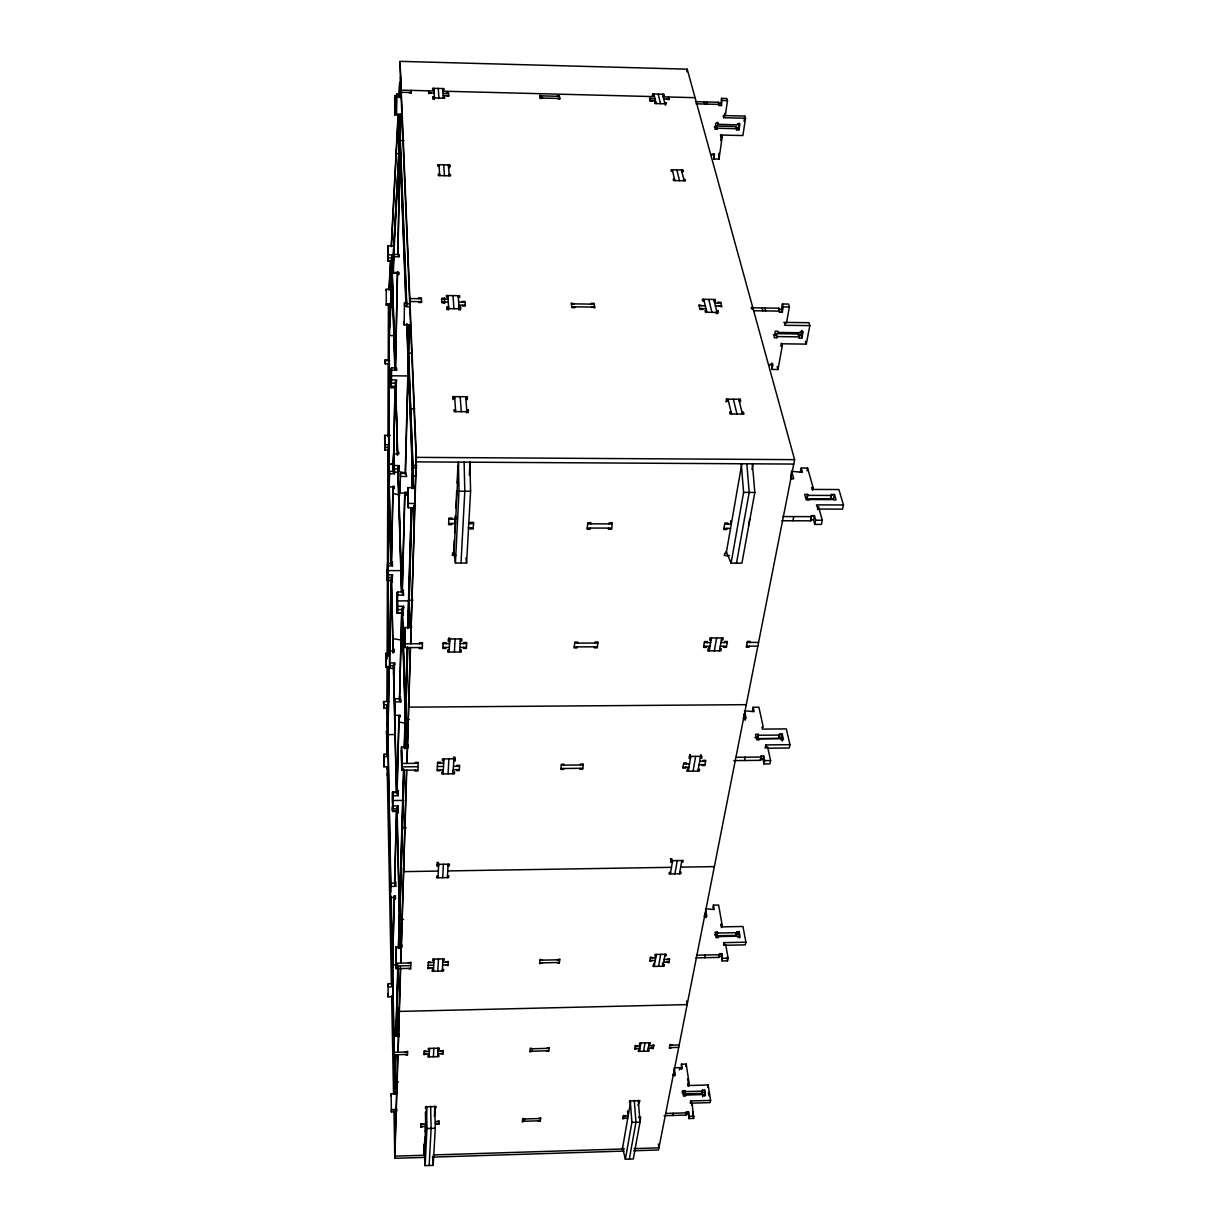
<?xml version="1.0" encoding="UTF-8"?>
<svg xmlns="http://www.w3.org/2000/svg" width="1227" height="1227" viewBox="0 0 1227 1227"><rect width="100%" height="100%" fill="white"/><g stroke="black" fill="none" stroke-linecap="round" stroke-linejoin="round"><path stroke-width="1.5" d="M383.545 701.568L383.806 708.117L388.054 708.086L387.165 708.516L388.069 704.835L383.821 704.865L383.545 701.568L388.867 701.522M383.806 708.117L383.821 704.865M389.404 359.91L385.063 359.956L385.063 363.376L389.787 364.296M385.339 364.143L385.063 359.956M386.842 706.599L386.827 725.709L386.766 724.942M387.057 666.552L386.858 701.537M387.088 659.037L387.901 452.134M387.962 436.797L388.177 363.79M388.253 360.14L388.407 304.48M385.355 360.692L389.757 360.753L388.836 360.83L389.02 364.772M387.824 667.212L387.717 738.961M387.931 654.282L388.606 482.058M389.204 330.385L388.652 459.205M387.977 666.399L387.809 724.636L387.747 723.853M388.023 654.911L388.345 572.564M388.376 562.994L388.744 488.699M394.465 464.373L388.852 464.343L389.281 335.538L395.109 335.738M388.1 708.5L388.069 704.835M390.324 435.416L384.68 435.37L384.787 450.033L389.143 450.048M393.56 245.998L387.839 245.891L387.977 261.044L392.686 261.121M384.787 450.033L384.879 444.695L389.235 444.726L388.223 451.229L390.938 564.19M387.977 261.044L387.839 245.891M388.085 254.787L392.793 254.879L392.839 255.998L391.812 255.983L391.689 262.225L394.849 368.806M388.345 754.206L384.051 754.252L383.898 766.783L388.177 766.737L387.226 768.01M388.974 653.377L385.968 653.393L385.815 666.951L390.293 666.936M387.686 563.454L387.747 565.908L392.456 565.908L392.395 563.454L387.686 563.454L387.41 578.224L387.456 580.678L392.134 580.678M389.204 484.466L389.45 471.352L394.342 471.367L394.388 469.726L393.315 469.711L395.033 387.195L396.137 387.211M391.428 367.824L391.49 370.201L396.612 370.247L396.551 367.885L391.428 367.824L391.091 385.385L391.152 387.763L396.244 387.809M393.591 254.388L393.652 256.688L399.036 256.765L398.959 254.48L393.591 254.388L393.284 270.139L393.361 272.44L398.698 272.532L398.652 274.48L397.502 274.465L397.425 272.164L398.576 272.179L398.652 274.48M411.26 92.531L401.29 92.286L401.183 97.454L398.698 97.393L398.637 94.096L396.643 94.05L396.382 114.08L402.073 114.218L402.027 116.442L400.784 116.412L400.708 114.218L397.824 252.471L399.036 256.765M383.898 766.783L384.051 754.252M385.815 666.951L385.968 653.393M387.456 580.678L387.747 565.908M389.45 471.352L389.25 486.889L394.128 486.92L394.097 488.545L393.039 488.545L392.977 486.122L391.398 561.935L392.456 565.908M391.152 387.763L391.49 370.201M393.361 272.44L393.652 256.688M396.382 114.08L396.643 94.05M398.637 94.096L398.606 95.231L401.091 95.292L409.711 302.916M398.698 97.393L398.714 96.273L396.72 96.227M386.505 733.317L386.551 731.077L386.934 755.449M386.827 725.172L386.873 722.902L387.057 736.952M633.638 1150.773L658.485 1149.99L794.605 459.65L687.227 69.172L400.017 61.35L401.122 94.172M386.858 746.998L387.011 734.528M400.416 77.025L400.14 96.856L399.726 86.565L399.849 95.66M387.594 732.473L387.579 730.295M388.422 755.433L387.487 755.433L387.425 752.964L389.204 667.733M397.425 272.164L395.462 366.075L396.612 370.247M401.091 95.292L401.198 90.123L433.99 90.967M387.195 769.007L387.241 766.752M387.487 755.433L389.296 668.316L394.511 668.439M389.619 652.549L391.03 579.727L389.572 668.454L389.695 662.979L394.634 662.963L394.68 664.482L393.591 664.482L393.468 669.957L396.398 791.921M391.459 564.389L393.039 488.545M397.287 472.165L393.376 472.134L395.033 387.195M395.539 368.437L397.502 274.465M397.901 254.771L400.784 116.412M387.333 775.479L387.379 773.24M393.069 653.04L391.352 581.644L392.456 574.834L387.747 574.834M407.395 375.953L391.382 375.784L391.49 379.879L396.628 379.941L396.658 381.26L395.554 381.244L397.671 452.41L398.836 452.41L398.882 453.867L393.514 453.837L393.683 472.15L393.376 460.386M395.554 381.244L397.425 455.432M392.456 574.834L392.395 577.564L387.701 577.564L387.502 563.945M389.511 473.76L394.419 473.791L394.45 472.134M392.916 641.353L392.977 638.623L401.766 640.141M397.211 448.392L397.287 445.125M393.821 465.57L399.25 465.6L399.296 467.088L398.115 467.073L397.962 473.653L401.459 591.675M393.576 674.513L393.652 671.783M394.235 652.181L394.296 649.451L393.238 649.451L393.177 652.181L391.459 576.215M398.177 474.818L398.238 471.536L405.493 472.947M394.634 662.963L394.573 665.709L389.634 665.724L389.419 650.954L394.342 650.939L394.296 649.451M399.25 465.6L399.22 470.37L398.039 470.37L401.658 592.166M396.628 790.219L397.778 790.203L397.824 791.936L392.533 791.998L392.517 802.887M392.778 996.707L388.008 996.815L388.192 983.763L391.382 983.686M388.192 983.763L388.238 986.876L393.054 986.769L393.085 985.511L392.042 985.542L394.312 898.839L395.401 898.824L395.447 897.443L390.385 897.52L390.6 883.271L395.677 883.179L395.707 881.784L394.603 881.799L395.738 886.323L390.661 886.415M403.806 800.403L392.717 800.541L392.778 808.731L398.1 808.67L398.146 810.418L392.471 810.74L392.763 792.627L398.085 792.565L398.131 791.032L396.965 791.047L398.162 795.709L392.839 795.786L392.763 792.627M395.017 698.761L395.094 701.905L400.677 701.859L400.6 698.73L395.017 698.761L394.772 715.341L400.324 715.295L400.278 716.967L399.066 716.982L397.042 794.191M400.677 701.859L400.723 700.172L399.511 700.188L401.735 615.126L403.008 615.126L403.054 613.285L397.211 613.301L397.563 591.981L403.438 591.981L403.545 595.095L397.655 595.095L397.563 591.981M403.545 595.095L402.211 590.11L404.772 492.012L404.879 495.094L406.214 495.094L406.275 493.039L400.109 493.009L400.416 473.377L405.063 473.392M400.416 473.377L400.508 476.444L406.72 476.475L405.309 471.306L409.143 324.434L409.266 327.41L410.708 327.425L410.769 325.048L404.143 324.956L404.496 302.839L409.68 304.127L416.244 461.873L793.746 464.067M398.177 805.909L398.023 811.4L392.701 811.476L392.839 805.986L398.177 805.909L398.223 807.673L397.057 807.688L396.919 813.179L400.155 948.364M403.361 612.963L397.502 612.979L397.517 600.893L408.729 600.877M421.567 301.689L409.941 301.52L409.803 307.072L404.603 305.799L404.496 302.839M394.603 881.799L396.444 810.97M396.965 791.047L398.944 715.494M399.511 700.188L401.643 612.012M409.68 304.127L409.818 298.56L421.428 298.728M391.689 998.947L391.75 996.723M394.665 884.943L396.582 812.197L397.732 812.182L397.763 810.679M402.303 593.224L404.879 495.094M405.416 474.374L409.266 327.41M406.091 747.933L402.149 614.712L402.318 608.025L403.606 608.025L403.545 606.276L397.655 606.291M403.545 606.276L403.453 609.62L397.579 609.635L397.441 604.236M398.146 810.418L398.069 813.164L398.023 811.4M391.091 1096.156L391.152 1093.886L396.306 1093.748L396.275 1091.8L395.155 1091.831L395.079 1094.085L394.956 1082.122L398.53 1082.015M416.367 476.03L412.824 476.015L413.192 485.708L414.726 485.723L414.803 487.671L407.732 487.64L408.177 507.687L413.514 507.717M393.56 1029.024L393.591 1027.505M410.677 411.551L410.754 408.744L414.573 408.775M396.643 1109.469L396.566 1111.739L391.382 1111.892L391.444 1109.622L396.643 1109.469L395.477 1113.748M393.392 1038.671L393.468 1036.201L398.898 1036.063L398.852 1034.07L397.671 1034.1L397.594 1036.57L396.812 1000.987M401.612 944.79L401.52 947.52L400.293 947.551L400.37 944.821L401.612 944.79L401.658 946.815L395.938 946.922L396.152 968.67L410.631 968.364M403.514 611.368L402.226 611.368L406.306 748.363L406.413 744.988L407.793 744.973L407.855 747.013L401.505 747.074L401.75 770.234L417.855 770.065M408.806 589.666L410.033 625.448L411.49 625.433L411.551 627.457L404.818 627.472L405.217 647.611L422.318 647.534M408.177 507.687L407.732 487.64M407.487 1054.453L393.714 1054.806L393.79 1052.337L407.579 1051.984M396.152 968.67L396.306 963.226L410.83 962.919M401.75 770.234L401.505 747.074M405.217 647.611L404.818 627.472M394.68 1074.192L395.232 1055.174M395.784 1036.14L397.793 967.658M398.346 948.64L399.342 914.391M399.496 908.916L403.576 769.283M404.189 748.225L405.14 715.678M405.339 708.945L407.119 647.687M407.686 628.546L411.198 507.978M411.812 486.92L412.425 465.861M395.416 1054.821L394.757 1077.643L392.579 964.897L397.778 964.79M395.968 1035.803L397.977 967.351M398.53 948.333L399.419 917.903M399.588 912.428L403.79 768.992M404.404 747.918L405.247 719.206M405.447 712.458L407.349 647.365M407.901 628.224L411.428 507.595M411.996 488.438L412.563 469.297L408.376 361.305M394.711 1086.662L395.661 1054.514M396.214 1035.603L396.996 1009.146M397.073 1006.661L398.254 966.539M398.806 947.443L399.542 922.597M399.695 917.136L404.036 769.881M404.649 748.807L405.385 723.915M405.585 717.182L407.64 647.089M408.192 628.147L408.974 601.629M409.097 597.84L411.735 507.763M412.303 488.607L412.978 465.416L416.628 465.447M395.769 1054.959L394.757 1088.978L392.441 970.128M396.321 1036.048L397.042 1011.477M397.119 1009.008L398.361 966.983M398.913 947.888L399.603 924.959M404.158 770.326L399.757 919.498L403.56 919.422M404.833 747.35L405.447 726.292M407.778 647.549L405.646 719.543L409.419 719.513M408.392 626.706L409.051 603.975M411.904 507.595L409.174 600.187L412.962 600.172M412.517 486.812L413.07 467.916L408.591 353.207L412.18 353.253M415.508 505.447L413.959 505.447L414.22 519.757M396.198 1094.055L396.275 1091.8M394.803 1152.567L397.793 1054.745M400.493 966.753L398.069 1052.229L400.646 968.578M406.52 770.295L400.815 963.134L406.75 770.188M410.293 647.611L406.965 763.439L410.524 647.58M416.106 458.269L410.646 643.776L416.382 457.364L400.017 61.35M425.37 1157.352L394.803 1158.319L397.993 1054.699M398.775 1036.539L398.852 1034.07M407.686 748.347L407.793 744.973M433.039 99.418L433.131 96.718L434.373 96.749L434.281 99.448M405.109 1054.514L407.456 1055.128L407.594 1051.309L405.201 1052.045M408.131 968.425L410.6 969.115L410.846 962.167L408.315 962.98M415.079 770.096L415.048 771.031L417.824 771.001L418.131 762.381L415.355 762.412L415.309 763.347M419.373 647.549L419.343 648.592L422.287 648.577L422.502 642.672L419.542 642.687L419.511 643.746M449.619 167.746L449.726 164.985L437.656 164.725L437.748 166.059L439.067 166.09M444.772 302.011L444.834 302.839L441.935 302.793L441.643 298.207L444.527 298.253L444.404 303.406L444.358 302.594M447.011 309.879L447.134 306.98L448.576 306.995L448.453 309.894M452.962 399.573L453.1 396.612L467.272 396.735L467.41 398.606L465.861 398.591M458.898 310.048L459.036 307.149L460.493 307.164L460.616 308.821L447.242 308.621L447.134 306.98M460.355 310.063L460.493 307.164M422.993 1126.493L420.692 1127.184L420.846 1123.687L423.1 1124.254M426.444 1053.947L424.051 1054.699L424.22 1050.864L426.567 1051.493M430.554 967.934L428.024 968.747L428.346 961.799L430.815 962.505M440.018 769.82L439.972 770.755L437.195 770.786L437.594 762.182L440.37 762.151L440.34 763.087M445.846 647.427L445.8 648.485L442.87 648.5L443.146 642.595L446.091 642.58L446.03 643.638M451.766 523.5L451.72 524.681L448.607 524.681L448.913 518.055L452.027 518.055L451.965 519.251M386.198 290.646L386.275 289.25L390.769 289.311L390.692 290.707L390.769 287.501L389.787 287.486L389.711 288.882L390.692 288.897L390.769 287.501M394.726 114.893L394.726 95.614L394.726 114.893L400.339 115.093M390.861 305.646L389.879 305.63L389.803 307.011L390.784 307.026L390.769 305.201L386.275 305.14L386.336 303.759L390.846 303.836M438.407 862.336L438.576 866.032L437.257 866.063L437.333 864.375L449.45 864.176L449.358 865.863L448.039 865.894M424.879 1137.23L424.159 1151.647L425.109 1165.65L433.208 1165.389L435.263 1128.273L434.757 1106.11M425.14 1131.831L425.585 1122.812M425.692 1120.573L426.137 1111.647M453.515 555.524L453.76 548.423L454.036 553.101L452.502 553.101L452.395 555.386L455.923 555.386M454.266 540.202L453.821 549.435L455.416 563.024L466.597 563.024L470.585 491.245L469.864 462.211M454.634 532.809L455.278 519.88M455.861 508.009L456.705 490.877M457.073 483.254L457.916 466.137M429.143 1056.876L429.557 1048.41M433.975 959.1L433.376 971.186L433.254 968.057M437.993 877.765L438.652 864.345M443.867 758.915L443.131 773.884L442.978 770.725M449.143 652.043L449.803 638.976M454.036 553.101L458.53 462.119M425.109 1165.65L426.981 1128.518L426.521 1106.34M455.416 563.024L459.036 491.199L458.377 462.15M388.959 290.124L390.523 260.17M391.29 245.185L398.069 114.556M399.036 95.721L399.741 82.24L399.235 96.227M389.174 289.587L390.631 261.596M391.413 246.673L398.284 114.648M466.551 412.809L466.705 409.833L468.254 409.849L468.407 411.735L454.097 411.612L453.975 409.726L455.524 409.741M467.119 399.695L467.272 396.735M433.392 1056.769L433.837 1048.303M437.84 971.094L438.468 958.993M442.702 877.688L443.392 864.283M448.1 773.823L448.867 758.869M454.419 652.012L455.11 638.945M468.1 412.809L468.254 409.849M429.159 1165.527L431.122 1128.395L430.646 1106.233M461.015 563.024L464.803 491.214L464.113 462.18M434.389 1116.493L434.849 1107.874L435.999 1107.843L436.076 1106.555L425.524 1106.861L425.462 1108.15L426.613 1108.104L424.281 1155.221L423.928 1144.27M437.64 1056.646L438.1 1048.18M442.318 970.986L442.978 958.901M447.395 877.612L448.131 864.207M453.867 758.823L453.054 773.777L452.886 770.617M459.696 651.982L460.401 638.93M469.327 475.202L470.033 462.196M398.361 273.238L392.824 273.161L399.68 145.231L399.711 149.173M453.576 756.998L453.775 760.694L455.156 760.679L455.263 758.807L442.472 758.93L442.38 760.817L443.775 760.801M436.705 1123.84L438.929 1124.407L439.128 1120.895L436.827 1121.585M440.646 1053.579L442.962 1054.208L443.192 1050.389L440.784 1051.125M445.631 964.913L448.07 965.603L448.315 961.37L445.784 962.183M456.597 769.651L456.536 770.571L459.297 770.541L459.604 765.326L456.843 765.357L456.781 766.292M463.469 647.365L463.407 648.408L466.337 648.393L466.674 642.503L463.745 642.519L463.683 643.562M470.186 527.794L470.11 528.96L473.208 528.975L473.591 522.38L470.493 522.365L470.416 523.546M524.65 1121.217L522.334 1121.907L522.717 1118.41L524.895 1118.978M532.395 1051.202L529.987 1051.938L530.401 1048.134L532.671 1048.748M542.165 962.858L539.619 963.655L540.079 959.437L542.472 960.143M563.684 768.501L563.576 769.421L560.846 769.452L561.414 764.252L564.144 764.222L564.052 765.157M577.135 646.89L577.012 647.933L574.129 647.933L574.757 642.074L577.672 642.074L577.549 643.117M590.279 528.055L590.156 529.22L587.089 529.22L587.81 522.671L590.877 522.671L590.739 523.852M652.335 96.642L652.641 93.988L663.746 94.28L664.037 95.461L662.841 95.43M538.101 1120.818L540.263 1121.371L540.693 1117.889L538.377 1118.579M546.429 1050.833L548.684 1051.447L549.144 1047.643L546.721 1048.379M556.935 962.535L559.297 963.241L559.803 959.023L557.257 959.836M580.034 768.317L579.926 769.237L582.656 769.206L583.285 764.022L580.555 764.053L580.432 764.973M594.497 646.813L594.374 647.856L597.258 647.841L597.963 641.982L595.064 641.997L594.942 643.04M608.623 528.101L608.485 529.266L611.537 529.266L612.319 522.733L609.252 522.717L609.113 523.898M663.424 96.918L663.746 94.28M665.525 105.292L665.847 102.623L664.62 102.593M686.89 71.795L687.227 69.172M682.396 172.777L682.749 170.047L670.985 169.801L671.307 171.136L672.58 171.151M724.666 113.405L725.31 115.568L727.473 100.629L726.829 98.497L721.537 98.359L721.445 105.568L719.037 105.507L718.577 102.255L695.402 101.672M711.997 155.169L712.151 154.096L714.513 154.157L713.823 159.019L718.991 159.142L722.166 137.209L721.537 135.031L720.755 140.522M719.037 105.507L718.577 102.255M718.056 124.341L718.209 123.252L715.816 123.191L714.958 129.264L717.335 129.31L716.875 126.074L736.123 126.534L736.614 129.786L738.991 129.832L739.896 123.774L737.519 123.728L737.35 124.801L718.056 124.341L717.427 122.179M713.669 153.59L713.823 159.019M721.445 105.568L721.537 98.359M717.335 129.31L716.875 126.074M721.292 135.031L720.985 137.179L722.166 137.209M720.356 135.016L742.887 135.553L745.525 118.252L723.792 117.715L724.114 115.537M718.915 153.298L718.991 159.142M736.614 129.786L736.123 126.534M738.991 129.832L739.022 123.129M744.068 121.274L744.85 116.09L723.163 115.553L723.792 117.715M716.2 313.637L716.629 310.784L718.04 310.799L718.455 312.44L705.448 312.256L705.05 310.615L706.461 310.646M717.611 313.652L718.04 310.799M726.001 402.073L726.476 399.158L740.234 399.281L740.694 401.122L739.191 401.106M751.998 309.281L752.473 306.443M739.743 402.195L740.234 399.281M625.095 1118.226L622.779 1118.917L623.377 1115.435L625.494 1115.987M637.15 1048.472L634.712 1049.208L635.356 1045.419L637.565 1046.033M652.335 960.511L649.773 961.308L650.494 957.106L652.795 957.812M685.709 767.182L685.556 768.102L682.856 768.133L683.746 762.964L686.445 762.933L686.276 763.854M706.568 646.338L706.399 647.381L703.531 647.396L704.528 641.568L707.396 641.552L707.212 642.595M726.936 528.362L726.737 529.527L723.731 529.512L724.835 523.024L727.856 523.024L727.657 524.19M671.767 858.655L672.35 862.32L671.077 862.336L671.368 860.664L683.163 860.48L682.872 862.152L681.583 862.167M622.396 1148.993L630.54 1102.214L629.42 1102.245L629.635 1100.972L639.957 1100.68L637.979 1105.527M639.405 1051.37L640.862 1042.965M656.292 954.437L654.206 966.416L653.761 963.333M670.325 873.915L672.641 860.648M690.816 756.399L688.24 771.185L687.687 768.071M711.445 637.994L709.206 650.877L708.592 647.779M741.814 463.76L726.2 553.331L724.712 553.331L724.329 555.601L729.452 555.601M643.562 1051.263L645.049 1042.858M658.577 966.324L660.693 954.345M674.927 873.839L677.258 860.572M693.071 771.139L695.678 756.353M714.329 650.862L716.614 637.979M638.301 1100.236L640.003 1122.122L633.285 1158.978L625.371 1159.239L631.905 1122.368L630.233 1100.481M752.412 464.051L754.82 492.441L741.921 563.116L731.077 563.116L743.608 492.395L741.277 463.99M771.783 363.039L771.982 369.434L777.964 369.496L782.243 346.121L780.863 346.106L781.277 343.805L806.277 344.112L809.835 325.63L784.651 325.293L785.081 322.946L786.461 322.977L789.39 306.965L788.516 304.066L782.397 303.989L783.24 306.888L782.274 312.318L779.482 312.287L778.838 308.192L750.955 307.793M769.989 365.355L770.188 364.22L772.918 364.25L771.982 369.434M779.482 312.287L778.838 308.192M647.718 1051.156L649.221 1042.751M665.08 954.253L662.933 966.232L662.473 963.149M679.497 873.762L681.875 860.495M697.902 771.077L700.556 756.307M719.451 650.831L721.767 637.948M751.967 469.45L752.964 463.821M776.86 337.747L776.231 333.667L798.516 333.959L799.176 338.038L801.921 338.069L803.148 331.597L800.403 331.551L800.173 332.716L777.811 332.425L778.025 331.259L775.265 331.229L774.099 337.716L776.86 337.747L776.231 333.667M782.274 312.318L781.415 309.419L782.397 303.989M629.328 1159.116L635.954 1122.245L634.267 1100.358M700.218 758.163L701.568 758.148L701.905 756.292L689.451 756.415M736.507 563.116L749.206 492.41L746.844 464.021M651.016 1048.103L653.209 1048.732L653.899 1044.929L651.46 1045.68M666.568 962.152L668.853 962.842L669.62 958.655L667.059 959.453M702.289 764.605L702.12 765.525L704.819 765.51L705.755 760.326L703.056 760.357L702.887 761.277M723.7 646.276L723.501 647.304L726.353 647.289L727.412 641.476L724.559 641.491L724.375 642.534M640.111 1120.619L640.739 1117.153L638.531 1117.214M748.562 525.401L749.758 518.883M799.176 338.038L798.516 333.959M801.921 338.069L801.047 335.14L801.967 330.293M671.798 1047.567L669.359 1048.303L670.095 1044.514L672.273 1045.128M749.314 646.169L749.114 647.196L746.277 647.212L747.381 641.399L750.234 641.384L750.034 642.427M812.504 490.279L813.087 487.518L807.611 468.07L801.216 468.024L802.412 472.334L791.66 471.337L790.848 475.478L791.66 478.499M679.375 1069.898L679.819 1067.643L674.206 1067.797L675.31 1075.373L673.148 1075.419L673.01 1074.484M689.175 1083.594L688.086 1083.625L687.626 1085.864L688.715 1085.834L689.175 1083.594L686.215 1064.07L681.476 1064.192L681.46 1069.331M712.887 907.842L713.424 905.143L718.608 905.051L722.151 924.928L721.599 927.612L720.955 924.008M752.504 710.571L753.163 707.258L758.899 707.212L763.271 727.151L761.952 727.151L762.381 729.114L786.323 728.899L789.973 744.682L789.237 747.995L766.998 748.225M800.387 472.165L801.216 468.024M672.856 1115.466L673.316 1113.242M704.712 957.704L705.249 955.02M744.513 760.51L745.188 757.197M792.918 520.769L793.762 516.598M685.755 1066.324L686.215 1064.07M807.044 470.815L807.611 468.07M682.135 1092.95L682.595 1090.711L684.773 1090.65L684.451 1093.855L702.074 1093.349L702.411 1090.143L704.589 1090.082L705.448 1095.481L703.255 1095.542L703.117 1094.576L685.433 1095.082L685.571 1096.048L683.393 1096.11L682.595 1090.711M684.773 1090.65L684.451 1093.855M716.89 934.759L717.458 932.075L715.065 932.121L716.031 937.627L718.424 937.581L718.24 936.6L737.596 936.201L737.78 937.198L740.172 937.137L739.145 931.646L736.767 931.692L736.353 935.357L717.074 935.741L716.89 934.759L714.513 934.805M757.534 737.58L758.209 734.267L755.571 734.298L756.752 739.835L759.406 739.804L759.191 738.807L780.633 738.608L780.847 739.605L783.501 739.574L782.228 734.053L779.59 734.083L779.099 738.378L757.749 738.577L757.534 737.58L754.896 737.611M807.642 494.389L807.059 499.512L830.909 499.604L831.523 494.481L834.467 494.496L836.062 499.91L833.102 499.895L832.826 498.929L808.884 498.837L809.145 499.803L806.185 499.788L804.697 494.374L807.642 494.389L807.059 499.512M717.074 935.741L717.458 932.075M757.749 738.577L758.209 734.267M664.037 1115.726L686.062 1115.082L686.384 1111.861L688.592 1111.8L688.792 1118.549L693.638 1118.41L692.089 1102.874L691 1102.904L690.709 1100.956L710.602 1100.389L708.148 1084.975L688.378 1085.527L688.086 1083.625M695.924 957.888L719.175 957.397L719.559 953.701L721.967 953.655L722.212 960.956L727.519 960.848L728.102 958.164L725.678 944.575L724.467 944.606L724.114 942.627L745.909 942.183L742.948 926.477L721.323 926.891M733.807 760.617L760.556 760.341L761.031 756.016L763.7 755.985L764.712 760.633L764.007 763.961L769.896 763.884L770.602 760.571L767.596 746.906L766.277 746.921L765.832 744.927L789.973 744.682M781.86 520.739L810.848 520.831L811.446 515.662L814.437 515.677L815.71 520.233L814.82 524.404L821.4 524.42L822.305 520.248L818.516 506.843L817.044 506.843L816.492 504.88L843.455 504.972L842.535 509.128L817.412 509.052M686.062 1115.082L686.384 1111.861M719.175 957.397L719.559 953.701M760.556 760.341L761.031 756.016M810.848 520.831L811.446 515.662M690.709 1100.956L690.234 1103.196L710.111 1102.613L710.602 1100.389M724.114 942.627L723.547 945.311L745.31 944.867L745.909 942.183M765.142 748.24L765.832 744.927M688.792 1118.549L688.592 1111.8M722.212 960.956L721.967 953.655M764.007 763.961L763.01 759.298L763.7 755.985M814.82 524.404L813.562 519.834L814.437 515.677M691.629 1105.113L692.089 1102.874M817.934 509.619L818.516 506.843M702.074 1093.349L702.411 1090.143M830.909 499.604L831.523 494.481M736.353 935.357L736.767 931.692M779.099 738.378L779.59 734.083M702.626 1096.815L703.117 1094.576M704.666 1095.91L704.589 1090.082M739.237 937.995L739.145 931.646M782.351 741.047L781.507 737.366L782.228 734.053M834.467 494.496L833.562 498.653L830.633 498.637M707.657 1087.214L708.148 1084.975M394.864 1156.156L425.478 1155.19M433.131 1154.944L624.466 1148.932M634.037 1148.625L658.899 1147.843L658.393 1144.055M433.008 1157.107L624.083 1151.079M666.246 1113.441L686.537 1112.843M435.769 1121.616L439.097 1121.524M522.656 1119.039L540.616 1118.503M623.27 1116.049L628.147 1115.91L627.534 1110.895M685.924 1114.101L688.117 1114.039M420.83 1124.315L425.815 1124.162M435.646 1123.871L438.959 1123.779M522.395 1121.294L540.34 1120.757M622.887 1118.303L627.764 1118.15M689.267 1116.325L694.114 1116.171M420.723 1126.57L425.708 1126.417L425.416 1112.322M426.981 1128.518L435.263 1128.273M631.905 1122.368L640.003 1122.122M684.911 1091.616L702.565 1091.11M701.936 1092.383L704.099 1092.321M429.205 1055.511L428.024 1055.542L427.962 1056.907L438.821 1056.616L438.898 1055.266L437.717 1055.297M639.635 1050.021L638.485 1050.051L638.255 1051.401L648.868 1051.125L649.114 1049.775L647.963 1049.806M429.496 1049.775L428.3 1049.806L428.376 1048.441L439.297 1048.149L439.22 1049.53L438.024 1049.56M640.632 1044.33L639.466 1044.361L639.712 1042.996L650.387 1042.72L650.141 1044.085L648.976 1044.116M424.189 1051.554L429.404 1051.416M437.947 1051.202L443.146 1051.064M530.325 1048.809L549.067 1048.318M635.249 1046.094L640.341 1045.956M648.684 1045.741L653.776 1045.619M669.957 1045.189L679.191 1044.959M424.082 1054.008L429.297 1053.886M437.809 1053.656L443.008 1053.518M530.049 1051.263L548.776 1050.772M634.834 1048.533L639.927 1048.395M648.255 1048.18L653.331 1048.057M669.497 1047.628L678.715 1047.383M428.315 962.551L433.806 962.428M442.794 962.244L448.269 962.137M540.003 960.189L559.727 959.775M650.356 957.858L655.724 957.75M719.007 956.4L721.399 956.339M664.144 959.514L669.482 959.407M722.795 958.272L728.102 958.164M410.723 965.649L396.229 965.956L395.938 946.922M428.192 965.281L433.668 965.158M442.64 964.974L448.116 964.851M539.711 962.904L559.389 962.489M649.896 960.557L655.249 960.45M663.654 962.213L668.991 962.091M428.07 967.996L433.545 967.873M433.453 969.683L432.211 969.713L432.134 971.217L443.545 970.971L443.637 969.468L442.395 969.483M654.466 964.928L653.255 964.959L652.994 966.447L664.144 966.201L664.405 964.713L663.193 964.744M717.626 933.057L736.936 932.673M736.185 934.376L738.562 934.33M433.898 960.618L432.656 960.634L432.717 959.115L444.22 958.885L444.128 960.404L442.886 960.419M656.031 955.94L654.819 955.971L655.08 954.468L666.292 954.238L666.031 955.741L664.804 955.756M696.461 955.204L719.743 954.713M720.97 924.943L722.151 924.928M438.33 871.078L403.622 871.645L403.53 867.934M447.763 870.925L671.491 867.305M680.694 867.152L714.359 866.615M438.07 876.093L436.766 876.124L436.689 877.78L448.699 877.581L448.791 875.925L447.487 875.94M670.617 872.274L669.344 872.29L669.052 873.931L680.786 873.747L681.077 872.09L679.804 872.121M406.229 827.719L402.456 827.78L402.395 825.403M387.425 752.964L388.361 752.949M384.097 756.737L388.392 756.691M736.246 757.289L761.246 757.028M760.341 759.329L763.01 759.298M401.95 763.485L418.1 763.317M437.564 763.117L443.668 763.056M699.651 761.323L705.586 761.261M764.712 760.633L770.602 760.571M417.978 766.691L401.842 766.875L401.398 750.449M437.395 766.492L443.499 766.43M453.469 766.323L459.558 766.261M561.306 765.188L583.162 764.942M683.577 763.884L689.513 763.823M699.053 764.651L704.988 764.574M437.241 769.85L443.33 769.789M453.284 769.682L459.358 769.62M560.954 768.516L582.764 768.286M683.01 767.212L688.945 767.151M443.223 772.028L441.843 772.044L441.751 773.9L454.435 773.762L454.542 771.906L453.162 771.921M688.562 769.36L687.212 769.375L686.89 771.2L699.252 771.062L699.574 769.237L698.24 769.252M394.849 734.559L387.916 734.62L390.83 883.915M758.424 735.249L779.82 735.065M778.884 737.381L781.507 737.366M399.419 697.043L400.631 697.028M746.292 704.666L408.698 707.166L408.576 703.454M386.03 655.862L389.036 655.847M393.53 667.227L394.603 667.212M393.468 669.957L394.542 669.942M449.695 641.092L448.223 641.092L448.315 638.976L461.873 638.93L461.766 641.046L460.294 641.046M711.093 640.08L709.651 640.095L710.019 637.994L723.194 637.948L722.826 640.034L721.384 640.049M405.324 643.807L422.456 643.73M443.085 643.654L449.573 643.623M460.156 643.577L466.613 643.562M574.65 643.132L597.84 643.04M704.359 642.611L710.648 642.58M720.939 642.549L727.228 642.519M747.182 642.442L758.577 642.396M442.916 647.442L449.373 647.411M459.941 647.381L466.398 647.35M574.236 646.89L597.38 646.798M703.715 646.353L710.004 646.322M720.264 646.292L726.537 646.261M746.476 646.169L757.841 646.123M449.251 649.942L447.794 649.942L447.686 652.043L461.153 651.982L461.275 649.881L459.803 649.896M709.559 648.807L708.132 648.822L707.78 650.893L720.878 650.831L721.246 648.761L719.82 648.776M402.211 590.11L403.499 590.095M403.07 590.708L401.796 590.708L398.115 467.073M402.149 614.712L403.422 614.712M391.398 561.935L392.425 561.935M391.137 562.595L392.149 562.595M387.655 570.601L402.027 570.601M391.413 578.929L392.425 578.929M392.333 580.264L387.64 580.279L387.548 576.03M391.352 581.644L392.379 581.644M391.091 582.181L392.103 582.181M468.162 527.779L473.285 527.794M587.227 528.055L611.675 528.101M723.93 528.362L730.556 528.377M408.3 503.438L415.432 503.453M782.673 516.567L811.722 516.644M810.572 519.834L813.562 519.834M448.852 519.236L455.708 519.251L455.478 515.616M815.71 520.233L822.305 520.248M448.653 523.5L455.508 523.515L455.079 516.674M468.407 523.546L473.53 523.561M587.687 523.837L612.181 523.898M724.636 524.174L731.277 524.205L730.525 520.831M412.978 465.616L416.643 465.631M413.07 467.916L416.735 467.932M397.364 468.883L393.76 468.867L393.438 457.119M813.087 487.518L811.614 487.502L812.151 489.42L838.885 489.527L843.455 504.972M459.036 491.199L470.585 491.245M743.608 492.395L754.82 492.441M807.918 495.355L831.814 495.447M389.189 447.395L384.833 447.364L384.68 435.37M416.382 457.364L794.605 459.65M394.388 464.021L388.852 464.343M731.123 412.103L729.605 412.088L730.065 413.959L743.945 414.082L743.47 412.211L741.967 412.195M396.551 383.161L391.428 383.115L391.321 379.005M396.49 386.382L391.367 386.336L391.26 382.226M395.094 389.572L396.214 389.588M454.757 398.484L453.223 398.468L453.1 396.612M728.424 400.999L726.921 400.984L726.476 399.158M783.808 322.379L808.93 322.716L809.835 325.63M773.271 334.787L776.031 334.818M798.302 335.109L801.047 335.14M777.074 336.597L799.391 336.873M447.916 297.164L446.475 297.149L446.367 295.523L459.619 295.707L459.742 297.333L458.3 297.317M704.099 300.922L702.703 300.891L702.319 299.296L715.203 299.48L715.602 301.09L714.206 301.06M441.689 299.035L448.054 299.127M714.697 302.992L720.862 303.084M441.873 301.98L448.254 302.072M458.668 302.21L465.033 302.302M571.368 303.836L594.205 304.158M699.083 305.676L705.28 305.768M715.418 305.906L721.599 305.998M783.24 306.888L789.39 306.965M778.639 309.373L781.415 309.419M458.883 305.17L465.263 305.262M571.828 306.781L594.696 307.103M699.789 308.59L705.985 308.683M753.623 310.738L779.697 311.106M392.747 258.007L388.023 257.915L387.793 249.02M448.515 166.305L449.834 166.32L449.726 164.985M681.798 171.351L683.086 171.381L682.749 170.047M439.619 174.234L438.284 174.203L438.376 175.568L450.554 175.829L450.447 174.464L449.128 174.433M674.543 179.219L673.255 179.188L673.577 180.553L685.448 180.798L685.111 179.449L683.822 179.418M403.928 140.614L400.293 140.538L406.889 307.026M400.063 153.651L396.26 153.559L396.229 149.878M428.668 92.991L434.128 93.129M443.07 93.359L448.53 93.497M539.834 95.829L559.451 96.335M649.666 98.635L655.003 98.773M663.73 99.004L669.052 99.142M722.166 100.491L727.473 100.629M443.238 95.522L448.699 95.66M540.156 97.991L559.803 98.497M650.187 100.798L655.525 100.936M718.424 103.359L720.816 103.421M443.346 96.979L444.588 97.01L444.68 98.221L433.208 97.93L433.131 96.718M655.878 102.378L654.666 102.347L654.957 103.543L666.138 103.82L665.847 102.623M696 103.82L719.206 104.402M714.344 127.087L716.721 127.148M735.955 127.608L738.332 127.669M717.488 128.237L736.767 128.697M433.883 89.525L432.656 89.494L432.579 88.298L443.944 88.589L444.036 89.786L442.794 89.755M654.129 95.2L652.641 93.988M442.901 91.197L654.482 96.626M663.193 96.856L695.065 97.669M406.198 723.455L398.944 721.967L398.852 718.823M399.864 495.094L392.931 493.407L392.87 490.984M726.123 551.414L731.077 563.116M744.85 116.09L745.525 118.252M805.387 341.198L806.277 344.112M781.4 343.192L782.243 346.121M706.568 101.948L707.166 104.096M764.912 307.992L765.74 310.906M704.16 101.887L704.758 104.034M762.12 307.962L762.949 310.86M777.151 366.551L777.964 369.496M791.66 471.337L793.7 478.867L790.771 478.852L790.525 477.917M668.516 96.994L669.206 99.74L666.629 99.08M718.056 303.054L717.856 302.241L720.663 302.287L721.813 306.811L718.792 305.952M662.534 94.249L664.927 103.789M681.476 170.016L684.16 180.768M713.807 299.465L717.043 312.41M738.746 399.266L742.442 414.066M658.193 94.126L660.555 103.681M676.859 169.924L679.513 180.676M708.761 299.388L711.951 312.348M733.363 399.22L736.998 414.02M622.396 1147.184L625.371 1159.239M653.853 94.019L656.169 103.574M672.258 169.817L674.865 180.568M703.715 299.311L706.859 312.272M727.979 399.174L731.568 413.974M652.089 98.697L649.528 98.037L650.325 101.396L652.611 100.859M701.905 305.707L698.884 304.863L699.973 309.403L702.795 309.449L702.611 308.637M753.163 707.258L754.114 711.675L744.513 710.786L746.139 718.516L743.516 718.531L743.317 717.565M743.853 714.099L745.157 720.28M700.908 754.498L701.568 758.148M726.921 957.443L727.519 960.848M713.424 905.143L714.206 909.56L705.525 908.747L706.859 916.462L704.482 916.492L704.313 915.526M705.264 912.995L706.062 917.612M556.997 96.273L559.343 95.737L559.911 99.096L557.349 98.436M591.353 304.127L591.23 303.314L594.067 303.345L594.834 307.916L591.843 307.057M708.47 1092.352L709.022 1095.772M670.494 858.685L671.077 862.336M686.583 1001.002L687.151 1004.606L399.327 1011.416L399.235 1007.75M542.288 95.89L539.742 95.231L540.248 98.589L542.61 98.053M574.236 303.882L571.245 303.023L571.951 307.594L574.803 307.64L574.681 306.811M687.641 1078.732L688.715 1085.834M692.626 1111.754L693.638 1118.41M681.476 1064.192L682.12 1068.533L679.973 1068.594L679.819 1067.643M673.761 1070.051L674.589 1075.726M465.938 557.932L466.597 563.024M387.18 705.264L387.655 710.663M387.165 708.516L387.64 713.945M446.045 93.436L448.484 92.884L448.745 96.258L446.214 95.599M462.134 302.271L462.073 301.443L464.972 301.489L465.324 306.075L462.426 306.044L462.364 305.216M442.717 88.559L443.438 98.175M448.422 164.955L449.22 175.798M458.177 295.692L459.159 308.79M465.723 396.735L466.843 411.72M432.548 1156.647L433.208 1165.389M438.254 88.451L438.944 98.068M443.699 164.847L444.465 175.691M452.993 295.615L453.929 308.729M460.186 396.674L461.245 411.674M433.806 88.329L434.465 97.961M438.975 164.74L439.711 175.599M447.809 295.538L448.699 308.652M454.634 396.628L455.646 411.628M431.152 93.053L428.698 93.589L428.53 90.829M444.527 298.253L444.588 299.066M449.251 638.025L449.465 641.767M448.867 638.086L449.067 641.813M454.956 756.982L455.156 760.679M411.152 90.369L411.29 93.145L408.76 92.47M418.53 298.698L418.484 297.87L421.382 297.916L421.613 302.502L418.698 302.455L418.668 301.643M437.103 862.351L437.257 866.063M400.201 138.329L399.971 132.562L392.64 267.823L399.971 132.562L400.14 140.921M407.502 325.446L408.468 350.232M400.232 143.13L406.474 303.406M407.287 324.388L408.407 353.008M408.514 355.999L412.885 468.269M400.125 148.114L406.122 302.9M406.935 323.913L408.269 358.315M413.959 505.447L414.343 515.493M400.048 151.995L405.876 303.146M406.674 324.189L408.162 362.456M408.269 365.447L412.303 470.094M412.686 480.248L413.008 488.346M404.036 321.995L404.143 324.956M406.106 492.012L406.214 495.094M408.698 593.454L409.849 627.35M400.017 489.941L400.109 493.009M391.812 255.983L395.155 368.085M402.318 608.025L406.413 744.988M391.75 259.096L395.033 369.404M395.477 384.48L397.548 453.929M394.388 469.726L394.419 473.791M391.198 369.342L391.321 373.407M397.425 597.779L397.287 592.426L397.272 604.466M391.137 372.563L391.26 376.643M397.211 595.77L397.349 601.123M391.076 375.784L391.198 379.864M394.036 486.122L394.097 488.545M397.349 607.58L397.502 612.979M393.315 469.711L393.376 472.134M397.134 610.187L397.211 613.301M402.18 817.151L402.272 820.679M398.131 791.032L398.162 795.709M388.315 445.892L391.03 563.392M393.591 664.482L396.566 792.964M397.057 807.688L400.293 947.551M395.677 883.179L395.738 886.323M395.339 895.679L395.401 898.824M389.526 651.966L389.588 654.451M392.533 791.998L392.579 800.142M396.888 998.517L397.671 1034.1M387.41 569.374L387.502 573.576M392.594 806.032L392.701 811.476M392.41 807.596L392.471 810.74M394.312 898.839L394.235 895.695L392.042 985.542M396.827 1086.217L396.904 1089.852M391.198 896.876L392.456 964.085M395.554 1111.493L395.677 1123.702M387.809 739.896L390.8 892.198M390.876 896.017L392.333 968.548M393.468 1036.201L393.714 1054.806M390.324 894.391L390.385 897.52M387.149 766.522L391.398 984.345M391.628 995.833L393.545 1093.809M393.974 1110.604L394.803 1158.319M391.152 1093.886L391.382 1111.892M387.947 993.701L388.008 996.815M399.342 142.777L399.143 115.062L399.235 144.801M392.809 269.664L392.824 273.161M392.226 283.897L392.211 280.446L389.358 335.661L389.342 332.41M391.781 235.829L391.796 239.219M389.741 278.452L389.711 288.882M389.879 305.63L389.849 316.106M386.275 289.25L386.275 305.14M392.073 275.569L389.22 330.14L392.073 275.569M689.835 754.605L689.129 758.286L690.494 758.271L689.835 754.605"/></g></svg>
